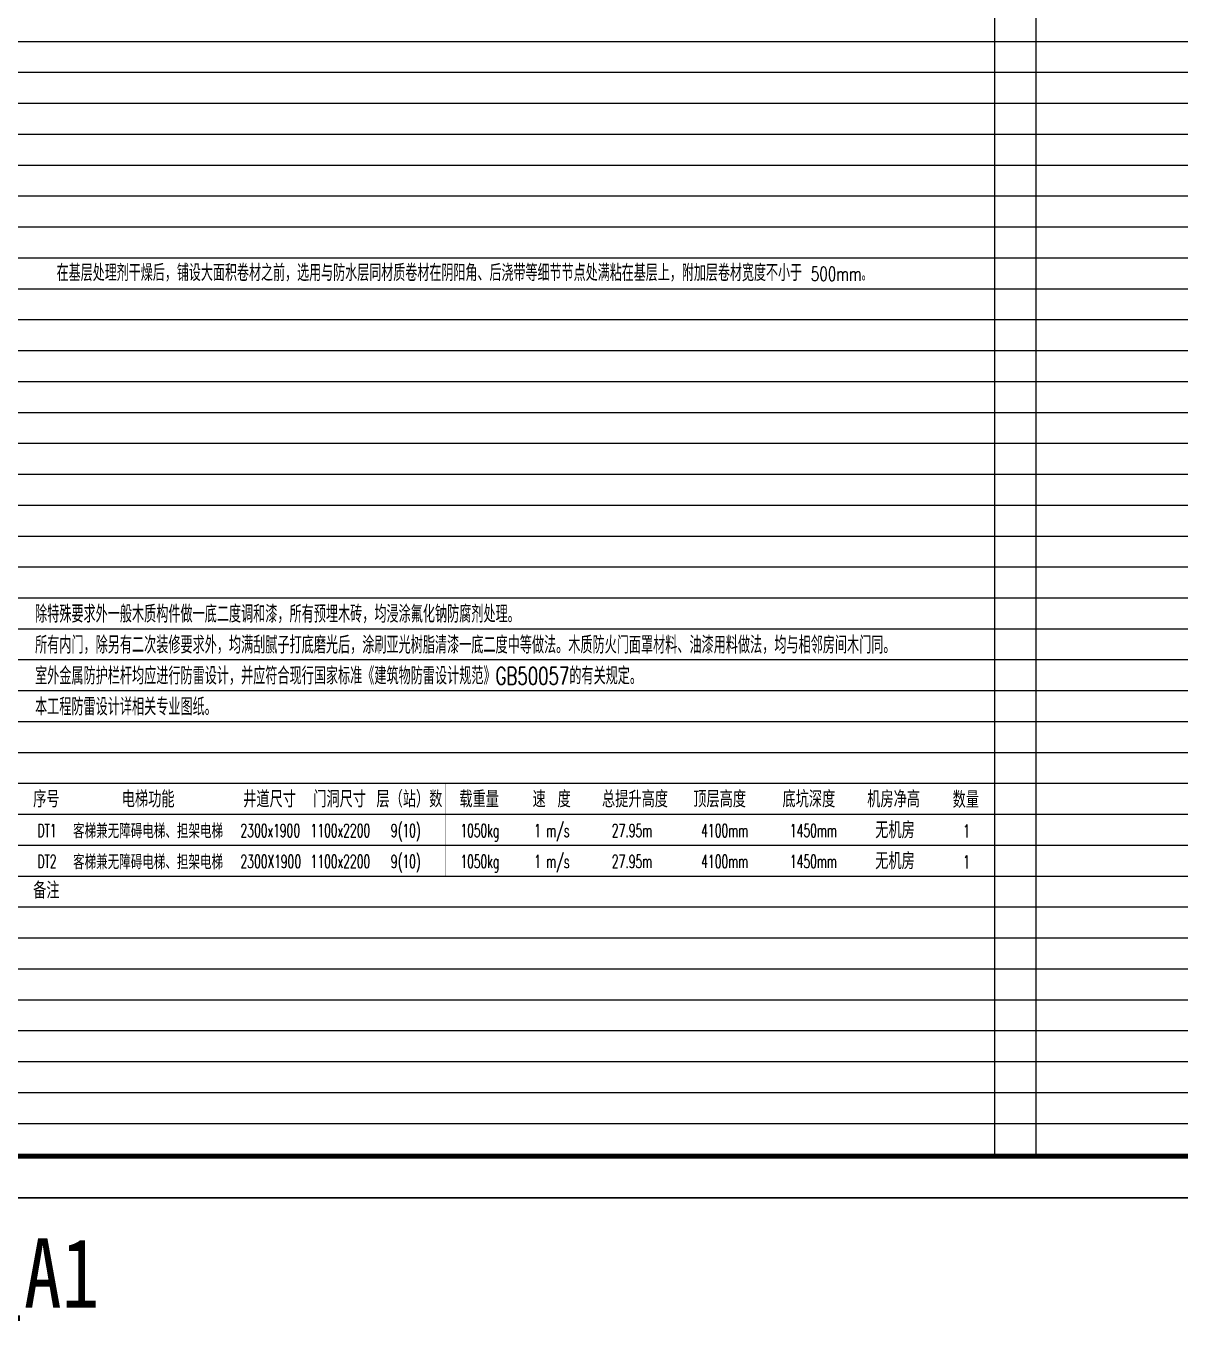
# Model space of a CAD drawing. Extents: x 27938 to 725830, y -209821 to 1628073.
# Drawn here: x 288314 to 316314, y 1106446 to 1137867 of the extents above; entities that cross this region are included whole.
import ezdxf

# ---------------------------------------------------------------- set-up
doc = ezdxf.new("R2010")
doc.units = 0
doc.header["$LTSCALE"] = 1000
doc.header["$MEASUREMENT"] = 0
for name, color, linetype in [('Defpoint', 7, 'Continuous'), ('PUB_TEXT', 4, 'Continuous'), ('图框', 140, 'Continuous'), ('导图字', 7, 'Continuous')]:
    doc.layers.add(name, color=color, linetype=linetype)
doc.layers.add('yichutu', color=7, linetype='Continuous', true_color=0xffffff, plot=False)
doc.styles.add('_HZTXT', font='txt.shx', dxfattribs={"width": 0.8, "bigfont": 'hztxt.shx'})
doc.styles.add('_SIMPLEX', font='SIMPLEX.shx', dxfattribs={"width": 0.8})
doc.styles.add('_TCH_DIM', font='SIMPLEX.shx', dxfattribs={"width": 0.7, "bigfont": 'GBCBIG.shx'})
doc.styles.add('黑体', font='')
doc.styles.get('黑体').set_extended_font_data('SimHei')

# ---------------------------------------------------------------- blocks, each defined once
blk = doc.blocks.new('TK')
at = {"layer": '图框'}
blk.add_lwpolyline([(465375, 548714), (549475, 548714), (549475, 489314), (465375, 489314)], close=True, dxfattribs=at)
blk.add_lwpolyline([(465375, 548714), (549475, 548714), (549475, 489314), (465375, 489314)], close=True, dxfattribs=at)
at = {"layer": '图框', "const_width": 100}
blk.add_lwpolyline([(548475, 490314), (548475, 547714), (467875, 547714), (467875, 490314)], close=True, dxfattribs=at)
blk = doc.blocks.new('yct-841-594-84100-59399.9999999999-100-1000.0')
at = {"layer": 'yichutu', "color": 7, "true_color": 0xffffff}
blk.add_lwpolyline([(0, 0), (0, 59400), (84100, 59400), (84100, 0)], close=True, dxfattribs=at)

msp = doc.modelspace()

# ---------------------------------------------------------------- linework, layer by layer
at = {"layer": 'Defpoint', "color": 252}
for p, q in [((311814.1, 1165992.1), (311814.1, 1110492.1)), ((312814.1, 1165992.1), (312814.1, 1110492.1)), ((262714.1, 1137492.1), (336184.8, 1137492.1)), ((262714.1, 1136742.1), (336184.8, 1136742.1)), ((262714.1, 1135992.1), (336184.8, 1135992.1)), ((262714.1, 1135242.1), (336184.8, 1135242.1)), ((262714.1, 1134492.1), (336184.8, 1134492.1)), ((262714.1, 1133742.1), (336184.8, 1133742.1)), ((262714.1, 1132992.1), (336184.8, 1132992.1)), ((262714.1, 1132242.1), (336184.8, 1132242.1)), ((262714.1, 1131492.1), (336184.8, 1131492.1)), ((262714.1, 1130742.1), (336184.8, 1130742.1)), ((262714.1, 1129992.1), (336184.8, 1129992.1)), ((262714.1, 1129242.1), (336184.8, 1129242.1)), ((262714.1, 1128492.1), (336184.8, 1128492.1)), ((262714.1, 1127742.1), (336184.8, 1127742.1)), ((262714.1, 1126992.1), (336184.8, 1126992.1)), ((262714.1, 1126242.1), (336184.8, 1126242.1)), ((262714.1, 1125492.1), (336184.8, 1125492.1)), ((262714.1, 1124742.1), (336184.8, 1124742.1)), ((262714.1, 1123992.1), (336184.8, 1123992.1)), ((262714.1, 1123242.1), (336184.8, 1123242.1)), ((262714.1, 1122492.1), (336184.8, 1122492.1)), ((262714.1, 1121742.1), (336184.8, 1121742.1)), ((262714.1, 1120992.1), (336184.8, 1120992.1)), ((262714.1, 1120242.1), (336184.8, 1120242.1)), ((262714.1, 1119492.1), (336184.8, 1119492.1)), ((262714.1, 1118742.1), (336184.8, 1118742.1)), ((262714.1, 1117992.1), (336184.8, 1117992.1)), ((262714.1, 1117242.1), (336184.8, 1117242.1)), ((262714.1, 1116492.1), (336184.8, 1116492.1)), ((262714.1, 1115742.1), (336184.8, 1115742.1)), ((262714.1, 1114992.1), (336184.8, 1114992.1)), ((262714.1, 1114242.1), (336184.8, 1114242.1)), ((262714.1, 1113492.1), (336184.8, 1113492.1)), ((262714.1, 1112742.1), (336184.8, 1112742.1)), ((262714.1, 1111992.1), (336184.8, 1111992.1)), ((262714.1, 1111242.1), (336184.8, 1111242.1)), ((262714.1, 1110492.1), (336184.8, 1110492.1))]:
    msp.add_line(p, q, dxfattribs=at)
at = {"layer": 'Defpoint', "color": 252, "const_width": 0.9}
for points in [[(289190.6, 1117242.1), (289190.6, 1119492.1)], [(293393.6, 1117242.1), (293393.6, 1119492.1)], [(295093.6, 1117242.1), (295093.6, 1119492.1)], [(296793.6, 1117242.1), (296793.6, 1119492.1)], [(298493.6, 1117242.1), (298493.6, 1119492.1)], [(300193.6, 1117242.1), (300193.6, 1119492.1)], [(301862.7, 1117242.1), (301862.7, 1119492.1)], [(304239.9, 1117242.1), (304239.9, 1119492.1)], [(306354.8, 1117242.1), (306354.8, 1119492.1)], [(308426.1, 1117242.1), (308426.1, 1119492.1)], [(310504.2, 1117242.1), (310504.2, 1119492.1)]]:
    msp.add_lwpolyline(points, dxfattribs=at)

# ---------------------------------------------------------------- block references
msp.add_blockref('TK', (-205160.9, 620118.4))
at = {"layer": 'yichutu'}
msp.add_blockref('yct-841-594-84100-59399.9999999999-100-1000.0', (260214.1, 1109432.1), dxfattribs=at)

# ---------------------------------------------------------------- texts
at = {"layer": 'PUB_TEXT', "style": '_TCH_DIM'}
msp.add_text('在基层处理剂干燥后，铺设大面积卷材之前，选用与防水层同材质卷材在阴阳角、后浇带等细节节点处满粘在基层上，附加层卷材宽度不小于', height=405.106, dxfattribs=at).set_placement((289059.5, 1131675.5))
at = {"layer": 'PUB_TEXT'}
for s, height, style, width, p in [('500mm。', 339.15, '_TCH_DIM', 0.705882, (307357.2, 1131682.4)), ('除特殊要求外一般木质构件做一底二度调和漆，所有预埋木砖，均浸涂氟化钠防腐剂处理。', 420, '_HZTXT', 0.7, (288536.1, 1123389.7)), ('所有内门，除另有二次装修要求外，均满刮腻子打底磨光后，涂刷亚光树脂清漆一底二度中等做法。木质防火门面罩材料、油漆用料做法，均与相邻房间木门同。', 420, '_HZTXT', 0.7, (288536.1, 1122639.7)), ('室外金属防护栏杆均应进行防雷设计，并应符合现行国家标准《建筑物防雷设计规范》GB50057的有关规定。', 420, '_HZTXT', 0.7, (288536.1, 1121889.7)), ('本工程防雷设计详相关专业图纸。', 420, '_HZTXT', 0.7, (288536.1, 1121139.7))]:
    msp.add_text(s, height=height, dxfattribs=dict(at, style=style, width=width)).set_placement(p)
at = {"layer": 'PUB_TEXT', "color": 7, "style": '_HZTXT', "width": 0.8}
for s, p in [('序号', (288489.9, 1118907.8)), ('电梯功能', (290640, 1118907.8)), ('井道尺寸', (293584.6, 1118907.8)), ('门洞尺寸', (295284.6, 1118907.8)), ('层（站）数', (296817.2, 1118907.8)), ('载重量', (298828.5, 1118907.8)), ('速 度', (300605.5, 1118907.8)), ('总提升高度', (302289.8, 1118907.8)), ('顶层高度', (304503.3, 1118907.8)), ('底坑深度', (306668.3, 1118907.8)), ('机房净高', (308724.7, 1118907.8)), ('数量', (310796.6, 1118896.1)), ('备注', (288489.9, 1116694.4))]:
    msp.add_text(s, height=400, dxfattribs=at).set_placement(p)
at = {"layer": 'PUB_TEXT', "color": 1}
for s, height, style, width, p in [('无机房', 400, '_HZTXT', 0.8, (308918.1, 1118157.8)), ('DT1', 317.18, '_SIMPLEX', 0.6, (288593.9, 1118188.1)), ('客梯兼无障碍电梯、担架电梯', 350, '_HZTXT', 0.8, (289457.8, 1118157.8)), ('2300x1900', 317.18, '_SIMPLEX', 0.6, (293521.2, 1118188.1)), ('1100x2200', 317.18, '_SIMPLEX', 0.6, (295221.2, 1118188.1)), ('9(10)', 317.18, '_SIMPLEX', 0.6, (297169.9, 1118188.1)), ('1050kg', 317.18, '_SIMPLEX', 0.6, (298853.1, 1118188.1)), ('1 m/s', 317.18, '_SIMPLEX', 0.6, (300642.5, 1118188.1)), ('4100mm', 317.18, '_SIMPLEX', 0.6, (304697.1, 1118188.1)), ('1450mm', 317.18, '_SIMPLEX', 0.6, (306849, 1118188.1)), ('1', 317.2, '_SIMPLEX', 0.6, (311047.6, 1118176.5)), ('DT2', 317.18, '_SIMPLEX', 0.6, (288593.9, 1117438.1)), ('客梯兼无障碍电梯、担架电梯', 350, '_HZTXT', 0.8, (289457.8, 1117407.8)), ('2300X1900', 317.18, '_SIMPLEX', 0.6, (293521.2, 1117438.1)), ('1100x2200', 317.18, '_SIMPLEX', 0.6, (295221.2, 1117438.1)), ('9(10)', 317.18, '_SIMPLEX', 0.6, (297169.9, 1117438.1)), ('1050kg', 317.18, '_SIMPLEX', 0.6, (298853.1, 1117438.1)), ('1 m/s', 317.18, '_SIMPLEX', 0.6, (300642.5, 1117438.1)), ('4100mm', 317.18, '_SIMPLEX', 0.6, (304697.1, 1117438.1)), ('1450mm', 317.18, '_SIMPLEX', 0.6, (306849, 1117438.1)), ('无机房', 400, '_HZTXT', 0.8, (308918.1, 1117407.8)), ('1', 317.2, '_SIMPLEX', 0.6, (311047.6, 1117426.5))]:
    msp.add_text(s, height=height, dxfattribs=dict(at, style=style, width=width)).set_placement(p)
at = {"layer": 'PUB_TEXT', "color": 6, "style": '_SIMPLEX', "width": 0.6}
for p in [(302530, 1118188.1), (302530, 1117438.1)]:
    msp.add_text('27.95m', height=317.18, dxfattribs=at).set_placement(p)
at = {"layer": '导图字', "color": 1, "style": '黑体', "width": 0.8}
msp.add_text('建施_02_建筑设计总说明（二）_A1', height=1682.363, dxfattribs=at).set_placement((261657.3, 1106768.6))

doc.saveas('drawing.dxf')
